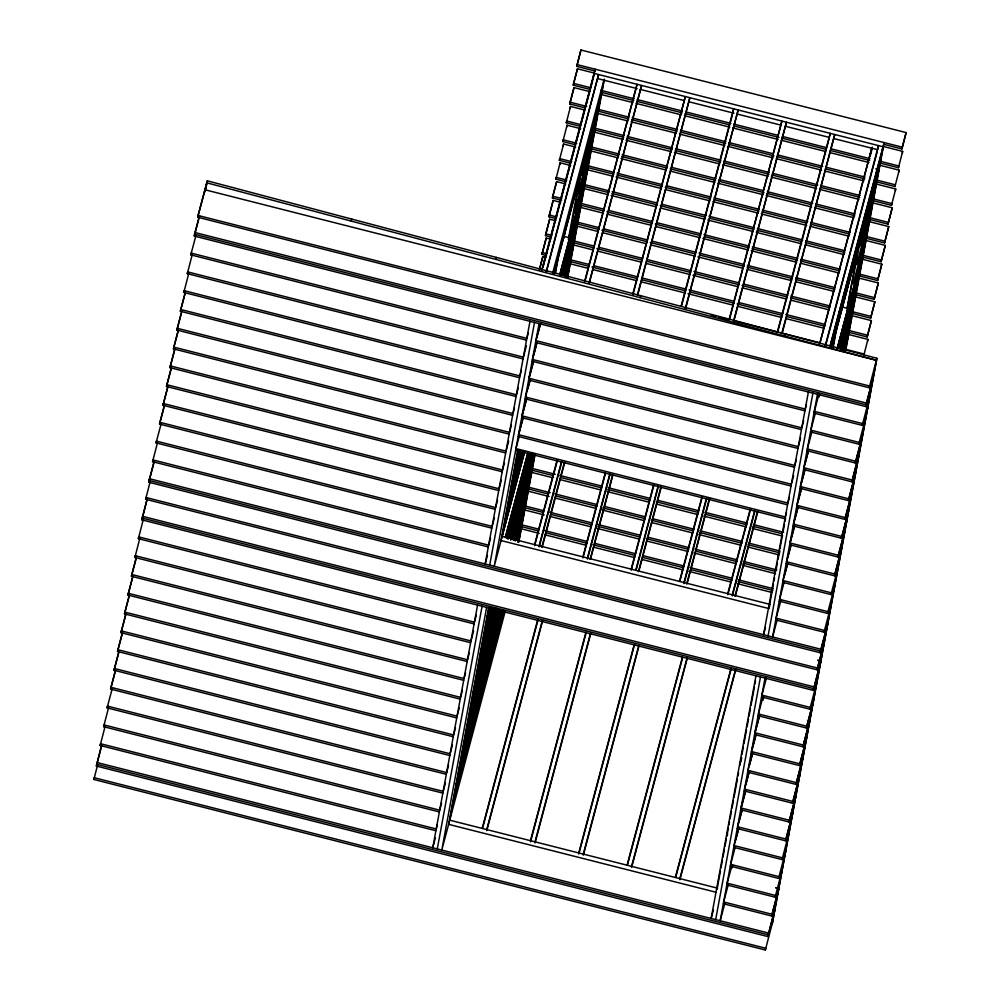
<?xml version="1.0" encoding="UTF-8"?>
<svg xmlns="http://www.w3.org/2000/svg" width="1000" height="1000" viewBox="0 0 1000 1000"><rect width="100%" height="100%" fill="white"/><g stroke="black" fill="none" stroke-linecap="round" stroke-linejoin="round"><path stroke-width="1.5" d="M93.875 779.475L94.2 777.712L765.675 948.238L765.35 950L93.875 779.475L97.625 764.85M775 909.075L767.825 936.562L96.363 766.038L101.575 745.362M435.887 830.738L100.162 745.475L100.487 743.713L436.213 828.975L437.362 824.688M439.363 811.925L103.637 726.675L103.963 724.912L439.688 810.163L441.587 803.025M442.837 793.125L107.1 707.862L107.438 706.1L443.162 791.363L445.45 782.788M446.312 774.325L110.575 689.062L115.463 670.15M449.787 755.525L114.05 670.263L118.938 651.35M453.263 736.725L117.525 651.462L122.413 632.55M456.725 717.913L121 632.663L125.887 613.75M460.2 699.112L124.475 613.85L129.362 594.938M463.675 680.312L127.95 595.05L132.838 576.138M467.15 661.513L131.412 576.25L136.3 557.337M470.625 642.712L134.887 557.45L135.213 555.688L470.95 640.95L473.612 630.938M474.1 623.913L138.363 538.65L138.688 536.888L474.425 622.15L476.325 615M820.475 662.875L813.3 690.362L141.838 519.837L147.05 499.162M145.638 499.275L145.963 497.512L817.425 668.037L817.1 669.8L145.638 499.275L150.137 481.8M148.787 482.238L149.438 478.713L820.9 649.237L820.25 652.763L148.787 482.238L154.488 460.8M488.312 546.938L152.575 461.675L152.912 459.913L488.638 545.175L490.538 538.025M491.788 528.138L156.05 442.875L156.375 441.112L492.113 526.375L494.4 517.8M495.262 509.325L159.525 424.062L164.412 405.163M498.738 490.525L163 405.262L167.887 386.35M502.2 471.725L166.475 386.463L171.363 367.55M505.675 452.925L169.95 367.663L174.838 348.75M509.15 434.125L173.425 348.862L178.312 329.95M512.625 415.312L176.887 330.05L181.775 311.15M516.1 396.512L180.362 311.25L185.25 292.337M519.575 377.713L183.837 292.45L184.163 290.688L519.9 375.95L521.413 370.238M523.05 358.913L187.312 273.65L187.638 271.887L523.375 357.15L526.413 345.712M526.512 340.112L190.787 254.85L191.112 253.088L526.838 338.35L528.362 332.625M194.262 236.05L194.913 232.512L866.375 403.038L865.725 406.562L194.262 236.05L199.575 216.038M205.087 191.788L206.75 182.8L876.363 360.275L869.2 387.762L197.725 217.237L198.05 215.475L207.312 180.812L876.875 358.275L772.15 924.262L876.875 358.275M204.575 191.513L204.9 189.75L876.363 360.275M205.925 188.3L207.312 180.812M546.55 255.538L542.013 254.387L542.337 252.625L546.225 238.025L550.763 239.175M551.538 237.125L545.487 235.588L545.812 233.825L549.688 219.225L555.737 220.763M555 218.312L548.95 216.788L553.162 200.425L560.725 202.338M561.5 200.287L552.425 197.975L552.75 196.213L556.638 181.612L565.712 183.925M564.975 181.488L555.9 179.175L556.225 177.413L566.812 180.1M569.963 163.062L559.375 160.375L559.7 158.613L571.8 161.688M574.95 144.65L562.85 141.575L563.175 139.812L576.788 143.262M579.938 126.225L566.325 122.775L566.65 121.013L580.262 124.462M584.913 107.812L569.8 103.963L570.125 102.2L574 87.6L589.125 91.45M589.9 89.388L573.263 85.162L573.587 83.4L577.475 68.8L594.113 73.025M594.888 70.975L576.737 66.363L580.95 50L906.125 132.575L901.912 148.938L883.763 144.338M477.575 605.1L432.75 847.775L435.412 837.775M529.987 321.3L485.163 563.975L487.45 555.4M545.775 257.6L542.75 256.825L539.7 268.812M546.225 238.025L542.013 254.387M549.688 219.225L545.487 235.588M553.162 200.425L548.95 216.788M556.638 181.612L552.425 197.975M559.788 164.575L560.112 162.812L570.7 165.5M563.263 145.775L563.587 144.012L575.688 147.088M566.737 126.975L567.062 125.213L580.675 128.663M570.2 108.175L570.538 106.412L584.138 109.862M574 87.6L569.8 103.963M577.475 68.8L573.263 85.162M580.95 50L576.737 66.363M437.275 848.925L482.1 606.25M489.688 565.125L534.513 322.45M486.625 607.4L441.8 850.075L505.05 611.825M539.05 323.6L494.225 566.275L524.65 451.938M488.825 606.788L448.638 824.35L716.45 892.362M517.8 449.938L501.062 540.55L768.875 608.562L769.638 605.788M449.75 820.175L489.087 607.212M518.025 450.575L502.175 536.375L769.975 604.388M555.175 272.738L557.15 262.025M555.438 273.15L558.263 257.85M592.975 79.25L594.062 73.375L883.025 146.75L845.475 350.05M563.825 238.188L566.663 222.887M594.663 71.938L595.175 69.2L541.5 270.912M546.475 271.65L598.587 74.525L546.025 272.062M568.638 237.812L581.075 170.475M569.113 239.525L569.438 237.763L563.4 236.238M583.95 159.213L570.95 229.6L568.362 239.338M518.612 541.7L534.75 454.363M567.638 276.288L603.862 80.162L552.587 273.438M518.875 542.125L535.013 454.787M567.612 278.238L604.412 79.062M732.875 112.925L733.388 110.188M829.7 136.088L830.212 133.338L777.25 332.388M782.212 333.125L834.737 134.488L781.775 333.537M755.962 675.8L711.137 918.475L713.425 909.9M808.388 392L763.562 634.675L765.462 627.525M717.038 889.3L720.438 870.913M721 867.85L722.412 860.188M722.987 857.125L724.4 849.463M724.963 846.4L726.375 838.737M726.95 835.675L728.363 828.012M728.925 824.95L729.488 821.888M730.062 818.825L731.475 811.162M732.038 808.1L733.45 800.438M734.025 797.375L737.412 778.988M737.987 775.925L738.55 772.862M739.963 765.2L741.375 757.537M741.95 754.475L743.363 746.812M743.925 743.75L746.475 729.963M747.038 726.888L748.45 719.237M749.025 716.162L750.438 708.512M751 705.438L754.4 687.05M754.963 683.988L755.525 680.925M768.9 608.562L773.425 584.05M773.988 580.988L774.562 577.925M775.975 570.262L777.387 562.6M777.95 559.538L779.362 551.875M779.938 548.812L782.475 535.025M783.05 531.962L784.463 524.3M785.025 521.237L785.6 518.175M727.25 835.9L727.575 834.137M741.075 761.025L741.637 757.962M776.188 570.9L776.513 569.138M715.662 919.625L760.487 676.95M768.088 635.825L812.913 393.15M765.013 678.1L720.188 920.775L724.75 903.625M817.438 394.3L772.613 636.975L777.175 619.825M732.013 868.062L732.575 865.013M763.012 700.263L763.637 696.925M819.613 394L819.062 396.938L819.625 394.95M832.712 348.025L835.55 332.725M833.263 346.912L836.65 328.55M870.288 155.838L871.7 148.188L819.538 344.212M842.513 307.362L843.925 299.713M871.112 153.2L872.237 147.075M847.038 308.512L860.037 238.125M847.5 310.225L847.837 308.463L841.8 306.938M862.913 226.863L847.125 308.65M853.575 281.688L853.238 283.45L868.363 226.075M857.038 262.887L856.712 264.65L871.838 207.275L868.825 206.5M860.512 244.088L860.188 245.85L875.312 188.475M846.012 348.938L884.125 142.575L830.05 345.8M849.038 332.362L867.175 336.962L871.388 320.6L851.725 315.613M852.5 313.55L870.65 318.163L874.862 301.8L855.2 296.812M855.975 294.75L874.125 299.363L878.337 283L858.675 278M857.938 275.562L877.6 280.562L881.812 264.2L862.15 259.2M862.925 257.15L881.075 261.75L885.288 245.387L865.625 240.4M864.887 237.963L884.55 242.95L888.75 226.588L869.1 221.6M869.875 219.537L888.025 224.15L892.225 207.787L872.562 202.8M871.825 200.35L891.488 205.35L891.812 203.588L873.662 198.975M876.812 181.938L894.963 186.55L895.288 184.788L877.138 180.175M878.775 162.75L898.438 167.738L898.763 165.975L880.612 161.375M901.912 148.938L906.125 132.575M867.588 341.163L867.913 339.4L848.263 334.412M871.388 320.6L867.175 336.962M874.862 301.8L870.65 318.163M878.337 283L874.125 299.363M881.812 264.2L877.6 280.562M885.288 245.387L881.075 261.75M888.75 226.588L884.55 242.95M892.225 207.787L888.025 224.15M895.375 190.75L895.7 188.988L876.038 183.988M898.85 171.95L899.175 170.188L879.513 165.188M902.325 153.138L902.65 151.375L882.987 146.387M767.825 936.562L775.325 907.312M723.337 903.737L771.625 916L778.8 888.512L775.788 887.712M726.812 884.925L775.1 897.188L775.425 895.425L727.138 883.162L732.138 864.925M730.288 866.125L778.575 878.388L778.9 876.625L730.612 864.362L735.175 847.212M733.763 847.325L782.05 859.587L782.375 857.825L734.087 845.562L738.65 828.413M737.237 828.525L785.512 840.788L792.688 813.3M740.7 809.725L788.988 821.988L796.162 794.5M744.175 790.913L792.463 803.175L799.638 775.688M747.65 772.113L795.938 784.375L803.112 756.888M751.125 753.312L799.412 765.575L806.575 738.088M754.6 734.513L802.887 746.775L810.05 719.287M758.075 715.713L806.35 727.975L813.525 700.487M761.55 696.9L809.825 709.163L810.15 707.4L761.875 695.138L766.438 677.987M813.3 690.362L820.8 661.112L817.788 660.312L820.8 661.112M775.763 619.938L824.05 632.2L824.375 630.438L776.087 618.175L781.087 599.925M779.237 601.125L827.525 613.387L827.85 611.625L779.562 599.362L784.125 582.212M782.712 582.325L830.987 594.587L831.312 592.825L783.037 580.562L787.6 563.413M786.175 563.525L834.463 575.788L841.637 548.3M789.65 544.725L837.938 556.987L845.113 529.5M793.125 525.925L841.413 538.188L848.587 510.7M796.6 507.113L844.887 519.375L852.05 491.9M800.075 488.312L848.363 500.575L855.525 473.088M803.55 469.513L851.825 481.775L859 454.288M807.025 450.712L855.3 462.975L862.475 435.487M810.487 431.912L858.775 444.175L859.1 442.413L810.812 430.15L815.375 413M813.962 413.1L862.25 425.363L862.575 423.6L814.287 411.337M869.2 387.762L869.525 386L198.05 215.475M197.725 217.237L206.425 184.562M199.088 216.8L194.587 234.288L866.05 404.8M190.787 254.85L196.112 234.838M187.312 273.65L192.2 254.737M183.837 292.45L188.725 273.538M180.362 311.25L185.312 292.675M176.887 330.05L181.45 312.913M173.425 348.862L178.363 330.275M169.95 367.663L174.887 349.087M166.475 386.463L171.412 367.887M163 405.262L167.938 386.688M159.525 424.062L164.475 405.487M156.05 442.875L161.375 422.863M152.575 461.675L157.475 442.762M154 461.562L149.113 480.475L820.575 651M141.838 519.837L147.487 498.075M138.363 538.65L143.25 519.738M134.887 557.45L139.775 538.538M131.412 576.25L136.363 557.675M127.95 595.05L132.513 577.9M124.475 613.85L129.412 595.275M121 632.663L125.938 614.075M117.525 651.462L122.463 632.888M114.05 670.263L119 651.688M110.575 689.062L115.525 670.487M107.1 707.862L112.425 687.862M103.637 726.675L108.525 707.763M100.162 745.475L105.05 726.562M96.363 766.038L101.625 745.7M566.325 122.775L570.538 106.412M562.85 141.575L567.062 125.213M559.375 160.375L563.587 144.012M555.9 179.175L560.112 162.812M539.25 269.962L542.75 256.825M542.75 267.488L594.412 73.312M542.825 267.738L592.575 80.75M518.325 387.612L516.425 394.75L180.688 309.488M514.475 407.837L512.95 413.55L177.213 328.288M511.375 425.213L509.475 432.362L173.75 347.1M508.663 441.15L506 451.163L170.275 365.9M540.462 323.5L535.9 340.637L805.238 409.05L806.375 404.762M536.712 338.125L540.513 323.825M553.85 273.888L600.388 98.963M553.925 274.15L600.062 100.725M504.438 462.812L502.537 469.963L166.8 384.7M536.987 342.3L532.425 359.45L801.762 427.85L803.662 420.7M533.625 355.487L537.038 342.625M596.925 117.775L581.8 175.15L596.6 119.537M501.337 480.188L499.062 488.762L163.325 403.5M533.513 361.1L528.95 378.25L798.288 446.65L800.575 438.075M529.388 377.15L533.562 361.438M593.45 136.575L578.325 193.95L593.125 138.338M497.488 500.425L495.588 507.562L159.85 422.3M530.037 379.9L525.475 397.05L794.812 465.45L796.338 459.738M527.812 388.812L530.475 378.812M589.975 155.375L574.85 212.75L589.65 157.137M526.562 398.7L522 415.85L791.35 484.25M522.438 414.762L526.625 399.038M559.612 275.212L586.5 174.175M560.1 273.962L586.175 175.938M523.1 417.512L518.525 434.65L787.875 503.05L789.388 497.337M519.35 432.137L523.15 417.837M560.962 275.912L583.025 192.975M561.038 276.175L582.7 194.737M519.375 435.737L515.962 448.6L785.3 517L786.438 512.712M562.7 275.113L579.55 211.788M562.775 275.375L579.225 213.55M564.125 276.075L576.087 230.588M515.312 465.275L519.237 449.95M565.462 276.788L572.612 249.387M511.838 484.087L520.588 450.65M566.725 277.238L569.138 268.188M508.363 502.887L521.925 451.362M469.375 652.6L467.475 659.75L131.738 574.487M505.213 519.925L523.275 452.062M504.888 521.688L523.75 450.812M465.525 672.837L464 678.55L128.275 593.288M502.5 534.612L524.562 451.675M462.425 690.212L460.525 697.35L124.8 612.087M459.338 707.588L457.062 716.15L121.325 630.9M505.3 537.375L527.775 452.938M505.375 537.638L527.85 453.188M455.487 727.812L453.587 734.963L117.85 649.7M506.65 538.088L529.113 453.638M506.725 538.337L529.188 453.9M452.388 745.188L450.112 753.763L114.375 668.5M487.525 615.7L489.525 608.162M507.987 538.8L530.862 452.837M487.2 617.463L490 606.912M508.062 539.05L530.938 453.1M448.537 765.413L446.637 772.562L110.9 687.3M484.05 634.5L491.275 607.362M509.725 537.987L532.2 453.55M483.725 636.263L490.95 609.125M509.8 538.25L532.275 453.8M480.575 653.3L492.612 608.062M510.675 540.212L533.538 454.25M480.25 655.062L492.688 608.325M511.15 538.95L533.612 454.513M477.1 672.113L493.95 608.775M512.413 539.412L534.075 457.975M476.775 673.875L494.025 609.025M512.487 539.663L533.75 459.738M473.625 690.913L495.7 607.975M513.75 540.112L530.612 476.775M473.3 692.675L495.375 609.738M513.825 540.363L530.275 478.537M469.837 711.475L497.113 608.938M515.175 541.075L527.137 495.575M584.5 281.837L637.062 84.288L584.95 281.425M466.362 730.275L498.387 609.388M516.912 540.275L523.663 514.388M462.887 749.075L499.725 610.087M517.775 542.238L520.188 533.188M459.412 767.887L501.062 610.8M589.038 282.987L641.6 85.438L589.475 282.575M456.262 784.925L502.812 610M455.938 786.688L502.887 610.25M452.788 803.725L503.75 612.212M452.463 805.487L504.225 610.962M534.612 544.612L557.087 460.175M534.663 545.712L557.525 459.762M539.138 545.763L561.613 461.325M539.188 546.862L562.05 460.913M541.825 547.175L564.3 462.738M542.275 546.775L564.738 462.325M482.2 828.413L537.962 618.812M482.638 828L538.013 619.9M486.725 829.562L542.5 619.963M486.763 830.662L542.537 621.05M632.788 294.1L685.35 96.55L632.837 295.2M637.312 295.25L689.875 97.7L637.762 294.837M582.9 556.875L605.375 472.438M582.95 557.975L605.413 473.525M587.425 558.025L609.9 473.587M587.475 559.125L610.337 473.175M590.112 559.438L612.575 475M590.55 559.025L613.025 474.588M530.475 840.675L585.85 632.575M530.525 841.775L586.3 632.163M535.013 841.825L590.375 633.725M535.05 842.925L590.825 633.312M681.075 306.363L733.637 108.812M681.525 305.95L732.475 114.438M685.2 309.012L738.162 109.963L685.65 308.6M631.188 569.138L653.65 484.7M631.225 570.237L653.7 485.788M635.712 570.288L658.188 485.85M636.163 569.875L658.225 486.938M638.4 571.7L661.263 485.75M638.837 571.287L661.312 486.85M578.763 852.938L634.138 644.837M578.812 854.038L634.575 644.425M583.288 854.087L638.663 645.987M583.337 855.188L639.113 645.575M728.962 320.125L781.925 121.075L729.8 318.212M733.487 321.275L786.45 122.225L733.925 320.863L777.825 332.113M679.475 581.4L701.938 496.962M679.912 580.988L701.988 498.05M684 582.55L706.462 498.113M684.038 583.65L706.513 499.2M686.688 583.962L709.55 498.013M687.125 583.55L709.6 499.113M627.05 865.2L682.425 657.1M627.5 864.788L682.463 658.2M631.575 866.35L686.95 658.25M631.625 867.45L687.387 657.837M777.688 331.975L829.45 137.45M727.763 593.663L750.225 509.225M727.8 594.763L750.675 508.812M732.288 594.812L754.75 510.375M732.325 595.913L755.2 509.963M734.963 596.225L757.438 511.788M735.413 595.812L757.875 511.375M675.337 877.463L731.112 667.862M675.775 877.05L731.15 668.95M820.013 342.962L871.375 149.95M679.862 878.612L735.638 669.013M679.9 879.712L735.675 670.1M825.125 346.163L878.487 145.6L877.738 149.713L833.85 138.575M825.575 345.75L877.337 151.225M791.725 482.825L793.625 475.675M830.1 346.9L883.375 146.688M830.175 347.15L881.938 152.625M860.312 236.588L861.8 231.025M814.35 411.675L818.85 394.2M831.438 347.612L878.787 169.662L875.775 168.9M831.513 347.863L878.462 171.425M831.6 348.075L835.225 334.487M836.325 330.312L860.75 238.55M811.912 431.8L807.35 448.95L855.625 461.213M808.438 450.6L803.875 467.75L852.163 480.012M804.688 465.225L808.487 450.938M804.963 469.4L800.4 486.55L848.688 498.812M837.025 349.087L847.837 308.463M801.6 482.6L805.013 469.738M837.212 348.925L864.9 244.875M837.288 349.175L864.575 246.637M801.488 488.2L796.925 505.35L845.212 517.612M797.738 502.825L801.538 488.537M838.95 348.125L861.425 263.675M839.025 348.375L861.1 265.438M798.012 507.013L793.45 524.163L841.737 536.425M794.65 520.2L798.45 505.913M840.3 348.837L857.95 282.488M840.375 349.087L857.625 284.25M794.538 525.812L789.975 542.962L838.263 555.225M790.413 541.862L794.6 526.15M841.637 349.538L854.475 301.288M841.712 349.787L854.15 303.05M791.075 544.612L786.513 561.763L834.788 574.025M787.7 557.812L791.125 544.95M842.975 350.25L851 320.087M843.45 348.988L850.675 321.85M784.613 575.188L787.65 563.75M844.325 350.95L847.525 338.888M844.4 351.213L847.2 340.65M898.438 167.738L902.65 151.375M894.963 186.55L899.175 170.188M891.488 205.35L895.7 188.988M762.962 696.8L758.4 713.95L806.688 726.213M759.488 715.6L754.925 732.75L803.213 745.013M755.362 731.65L759.538 715.938M756.012 734.4L751.45 751.55L799.737 763.812M752.262 749.025L756.062 734.737M752.537 753.2L747.975 770.35L796.263 782.613M749.55 764.975L752.6 753.538M749.062 772L744.5 789.15L792.788 801.413M745.7 785.2L749.5 770.913M745.6 790.812L741.038 807.962L789.312 820.225M741.462 806.862L745.65 791.137M742.125 809.613L737.562 826.762L785.837 839.025M738.75 822.8L742.175 809.95M867.913 339.4L863.713 355.763L864.038 354L845.888 349.4M735.662 840.175L738.325 830.175M728.225 884.825L723.662 901.975L771.95 914.237M866.375 403.038L873.225 377.312M865.725 406.562L872.887 379.075M862.25 425.363L869.425 397.887M858.775 444.175L865.95 416.688M855.3 462.975L862.15 437.25M851.825 481.775L858.675 456.05M848.363 500.575L855.2 474.85M844.887 519.375L851.725 493.663M841.413 538.188L848.263 512.463M837.938 556.987L844.788 531.263M834.463 575.788L841.312 550.062M830.987 594.587L838.162 567.1M827.525 613.387L834.688 585.9M824.05 632.2L831.213 604.712M820.9 649.237L827.75 623.513M820.25 652.763L827.412 625.275M817.425 668.037L824.275 642.312M817.1 669.8L823.95 644.075M809.825 709.163L817 681.675M806.35 727.975L813.2 702.25M802.887 746.775L809.725 721.05M799.412 765.575L806.25 739.85M795.938 784.375L802.788 758.65M792.463 803.175L799.312 777.45M788.988 821.988L795.837 796.263M785.512 840.788L792.362 815.062M782.05 859.587L789.212 832.1M778.575 878.388L785.738 850.9M775.1 897.188L782.275 869.7M771.625 916L778.475 890.275M765.35 950L772.513 922.513M351.2 221.088L351.75 219.1M495.65 259.375L496.2 257.375M640.088 297.65L640.65 295.663M784.538 335.938L785.1 333.95M867.2 409.7L867.75 407.7M846.35 522.513L846.912 520.513M825.512 635.325L826.075 633.337M804.675 748.138L805.238 746.15M783.838 860.95L784.4 858.962M577.062 64.6L902.237 147.175M597.825 78.637L637.175 88.625M640.2 89.388L684.075 100.538M688.612 101.688L734 113.212M737.025 113.987L780.9 125.125M785.438 126.275L829.312 137.413M573.587 83.4L590.225 87.625M600.812 90.312L634.087 98.763M637.112 99.537L682.487 111.062M685.512 111.825L730.888 123.35M733.913 124.113L777.775 135.25M782.312 136.4L826.162 147.55M830.7 148.7L870.025 158.688M602 92.463L633.763 100.525M636.788 101.3L682.163 112.825M685.188 113.588L729.05 124.725M733.587 125.875L778.962 137.4M781.988 138.175L825.837 149.312M830.375 150.463L869.7 160.45M601.225 94.513L632.987 102.587M636.013 103.35L681.388 114.875M684.412 115.638L729.788 127.163M732.812 127.938L778.188 139.462M781.213 140.225L825.062 151.363M829.6 152.513L868.925 162.5M570.125 102.2L586.763 106.425M598.85 109.5L629.1 117.188M632.125 117.95L677.5 129.475M680.525 130.238L725.9 141.762M728.925 142.537L772.788 153.675M777.325 154.825L822.7 166.35M825.725 167.113L865.037 177.1M597.013 110.875L628.775 118.95M631.8 119.712L677.175 131.237M680.2 132L725.575 143.525M728.6 144.3L773.975 155.825M777 156.588L820.863 167.725M825.387 168.875L864.712 178.863M597.75 113.325L628 121M631.025 121.775L676.4 133.287M679.425 134.062L724.8 145.588M727.825 146.35L773.2 157.875M776.225 158.637L821.587 170.162M824.613 170.938L863.938 180.925M593.875 127.925L624.125 135.6M627.15 136.375L672.513 147.887M675.537 148.663L720.913 160.188M723.938 160.95L769.312 172.475M772.337 173.238L817.712 184.762M820.738 185.538L860.062 195.525M595.062 130.062L623.787 137.363M626.812 138.138L672.188 149.65M675.212 150.425L720.588 161.95M723.612 162.712L768.988 174.237M772.013 175L815.875 186.15M820.413 187.3L859.725 197.288M594.288 132.125L623.013 139.425M626.038 140.188L671.413 151.713M674.438 152.475L719.812 164M722.837 164.775L768.213 176.287M771.237 177.062L816.612 188.588M819.638 189.35L858.95 199.338M591.912 147.113L619.138 154.025M622.163 154.787L667.525 166.312M672.062 167.463L715.925 178.6M718.95 179.375L762.812 190.512M767.35 191.663L812.725 203.188M815.75 203.95L855.075 213.938M870.2 217.775L888.35 222.387M590.075 148.488L618.812 155.787M621.838 156.55L667.2 168.075M670.225 168.837L715.6 180.362M718.625 181.137L764 192.65M767.025 193.425L810.888 204.562M815.425 205.712L854.75 215.7M590.812 150.925L618.038 157.838M621.062 158.613L666.425 170.125M670.962 171.287L714.825 182.425M717.85 183.188L763.225 194.713M766.25 195.475L811.625 207M814.65 207.775L853.975 217.763M586.925 165.525L614.15 172.438M617.175 173.212L662.55 184.725M667.087 185.888L710.938 197.025M713.962 197.787L759.338 209.312M762.362 210.075L807.738 221.6M810.763 222.375L850.088 232.362M866.725 236.588L884.875 241.188M588.112 167.675L613.825 174.2M616.85 174.975L662.225 186.488M665.25 187.262L710.612 198.787M713.637 199.55L759.013 211.075M762.038 211.838L805.9 222.975M810.438 224.137L849.762 234.125M587.337 169.725L613.05 176.262M616.075 177.025L661.45 188.55M665.987 189.7L709.837 200.837M712.862 201.612L758.238 213.125M761.263 213.9L806.637 225.425M811.175 226.575L848.988 236.175M584.963 184.713L609.163 190.863M612.188 191.625L657.562 203.15M662.1 204.3L705.962 215.438M708.988 216.213L754.35 227.725M757.375 228.5L802.75 240.025M805.775 240.787L845.1 250.775M863.25 255.387L881.4 259.988M584.637 186.475L608.837 192.625M611.862 193.388L657.237 204.913M660.263 205.675L705.638 217.2M710.175 218.35L754.025 229.488M757.05 230.263L800.913 241.4M805.45 242.55L844.775 252.537M583.862 188.525L608.062 194.675M611.087 195.45L656.462 206.962M661 208.125L704.862 219.262M707.887 220.025L753.25 231.55M756.275 232.312L801.65 243.837M806.188 244.988L844 254.587M552.75 196.213L561.825 198.525M579.975 203.125L604.175 209.275M608.713 210.425L652.575 221.562M657.113 222.725L700.975 233.863M704 234.625L749.375 246.15M752.4 246.912L797.763 258.438M800.788 259.212L840.113 269.188M859.775 274.188L877.925 278.8M581.163 205.275L603.85 211.038M606.875 211.812L652.25 223.325M655.275 224.1L700.65 235.625M705.188 236.775L749.05 247.913M752.075 248.675L797.438 260.2M800.462 260.975L839.788 270.95M580.388 207.338L603.075 213.1M607.612 214.25L651.475 225.387M656.012 226.537L699.875 237.675M702.9 238.45L748.275 249.963M751.3 250.738L796.663 262.262M801.2 263.412L839.013 273.012M549.288 215.025L556.85 216.938M578.013 222.312L599.188 227.7M603.725 228.85L647.588 239.988M652.125 241.137L695.987 252.275M699.013 253.05L744.388 264.562M747.412 265.338L792.788 276.863M795.812 277.625L835.125 287.613M854.788 292.6L874.45 297.6M577.688 224.075L598.862 229.462M601.888 230.225L647.262 241.75M650.288 242.512L695.662 254.037M700.2 255.188L744.062 266.325M747.087 267.1L792.45 278.625M795.475 279.387L834.8 289.375M576.912 226.137L598.088 231.513M602.625 232.662L646.488 243.8M651.025 244.95L694.887 256.1M697.913 256.863L743.288 268.387M747.825 269.538L791.675 280.675M796.213 281.825L834.025 291.425M545.812 233.825L551.862 235.362M573.038 240.738L594.212 246.112M598.737 247.262L642.6 258.4M647.138 259.55L691 270.7M694.025 271.462L739.4 282.987M743.938 284.137L787.8 295.275M790.825 296.038L830.15 306.025M852.825 311.788L870.975 316.4M574.225 242.887L593.875 247.875M596.9 248.637L642.275 260.163M646.812 261.312L690.675 272.462M695.212 273.612L739.075 284.75M742.1 285.512L787.475 297.038M790.5 297.812L829.812 307.787M573.45 244.938L593.1 249.925M597.638 251.088L641.5 262.225M646.038 263.375L689.9 274.513M692.925 275.275L738.3 286.8M742.837 287.95L786.7 299.1M791.237 300.25L829.038 309.85M542.337 252.625L546.875 253.775M571.075 259.925L589.225 264.525M593.763 265.688L637.612 276.825M642.15 277.975L686.012 289.113M689.038 289.875L734.412 301.4M738.95 302.55L782.812 313.7M785.837 314.462L825.163 324.45M847.85 330.213L867.513 335.2M570.75 261.688L588.9 266.288M591.925 267.062L637.288 278.587M641.825 279.738L685.688 290.875M690.225 292.025L734.087 303.163M737.113 303.938L782.487 315.462M787.025 316.613L824.837 326.213M569.975 263.738L588.125 268.35M592.663 269.5L636.512 280.637M641.05 281.788L684.912 292.925M687.938 293.7L733.312 305.225M737.85 306.375L781.712 317.512M786.25 318.663L824.062 328.263M711.275 315.212L715.812 316.363M718.838 317.137L727.913 319.438M780.85 332.875L820.175 342.863M535.575 342.413L804.912 410.812M532.1 361.213L801.438 429.613M528.625 380.012L797.962 448.413M525.15 398.812L794.488 467.212M521.675 417.612L791.025 486.012M518.2 436.413L787.55 504.825M515.625 450.363L784.975 518.763M531.025 468.125L555.225 474.275M559.763 475.425L602.112 486.175M608.162 487.713L650.512 498.475M658.075 500.387L698.913 510.763M704.963 512.3L747.312 523.05M753.363 524.587L783.6 532.275M532.212 470.275L553.387 475.65M560.95 477.575L601.788 487.938M607.837 489.475L650.188 500.238M656.237 501.775L698.587 512.525M706.15 514.45L746.975 524.812M753.025 526.35L781.762 533.65M531.438 472.325L552.612 477.713M560.175 479.625L601.013 490M607.062 491.538L649.412 502.287M656.975 504.212L697.812 514.575M703.863 516.112L746.2 526.875M752.25 528.413L782.5 536.087M529.075 487.312L550.237 492.688M554.775 493.837L597.125 504.6M604.688 506.512L645.525 516.888M653.088 518.812L693.925 529.175M699.975 530.712L742.325 541.475M748.375 543L780.138 551.075M528.75 489.075L548.4 494.075M555.962 495.988L596.8 506.362M602.85 507.9L645.2 518.65M651.25 520.188L693.6 530.938M699.65 532.475L742 543.237M748.05 544.775L779.8 552.837M527.975 491.138L549.138 496.512M555.188 498.05L596.025 508.413M602.075 509.95L644.425 520.712M651.988 522.625L692.825 533M698.875 534.538L741.225 545.288M747.275 546.825L779.025 554.888M524.087 505.737L543.75 510.725M549.8 512.263L592.137 523.013M598.188 524.55L640.537 535.312M648.1 537.225L688.938 547.6M694.987 549.138L737.337 559.888M743.388 561.425L776.663 569.875M523.763 507.5L543.425 512.487M550.988 514.412L591.812 524.775M597.863 526.312L640.212 537.075M646.263 538.6L688.612 549.362M696.175 551.275L737.013 561.65M743.062 563.188L774.825 571.25M524.5 509.938L544.163 514.925M550.212 516.462L591.038 526.838M597.087 528.375L639.438 539.125M647 541.05L687.837 551.413M693.888 552.95L736.237 563.713M742.288 565.237L775.562 573.688M522.125 524.913L538.763 529.138M544.812 530.675L587.163 541.438M594.725 543.35L635.55 553.725M643.112 555.65L683.95 566.013M690 567.55L732.35 578.312M738.4 579.837L773.188 588.675M521.8 526.688L538.438 530.913M546 532.825L586.838 543.2M592.888 544.738L635.225 555.487M642.788 557.413L683.625 567.775M691.188 569.7L732.025 580.075M738.075 581.6L772.862 590.438M521.025 528.737L539.175 533.35M545.225 534.888L586.062 545.25M593.625 547.175L634.45 557.537M642.013 559.462L682.85 569.837M688.9 571.375L731.25 582.125M737.3 583.663L772.087 592.5M142.487 516.312L813.95 686.838M142.162 518.075L813.625 688.6M775.775 887.738L778.8 888.512M449.775 820.188L717.562 888.188M97.013 762.513L768.475 933.037M96.688 764.275L768.15 934.8"/></g></svg>
